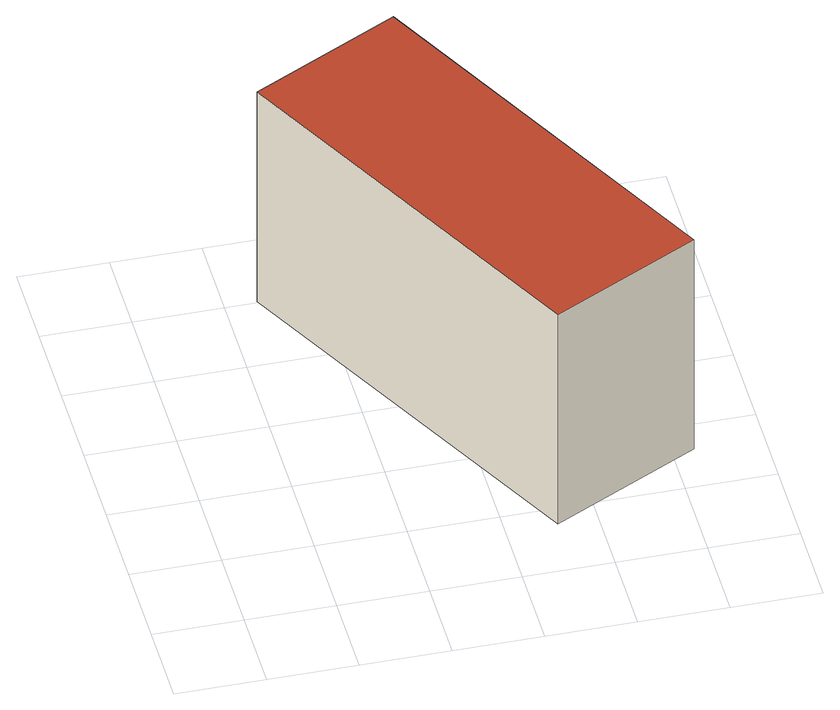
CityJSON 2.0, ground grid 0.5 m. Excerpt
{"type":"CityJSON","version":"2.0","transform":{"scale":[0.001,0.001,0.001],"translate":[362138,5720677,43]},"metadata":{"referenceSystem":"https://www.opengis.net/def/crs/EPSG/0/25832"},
"CityObjects":{
"building1":{"type":"Building","attributes":{"Geometrietyp2DReferenz":"3000","Gemeindeschluessel":"05513000","function":"51002_1400","roofType":"1000","measuredHeight":1.43},"geometry":[{"type":"Solid","lod":"2","boundaries":[[[[0,1,2,3]],[[4,5,1,0]],[[6,7,5,4]],[[3,2,7,6]],[[4,0,3,6]],[[1,5,7,2]]]],"semantics":{"surfaces":[{"type":"WallSurface"},{"type":"RoofSurface"},{"type":"GroundSurface"}],"values":[[0,0,0,0,1,2]]}}]}
},
"vertices":[
[2618,801,1870],[2618,801,440],[1514,2942,440],[1514,2942,1870],[1779,373,1870],[1779,373,440],[676,2513,1870],[676,2513,440]
]}
